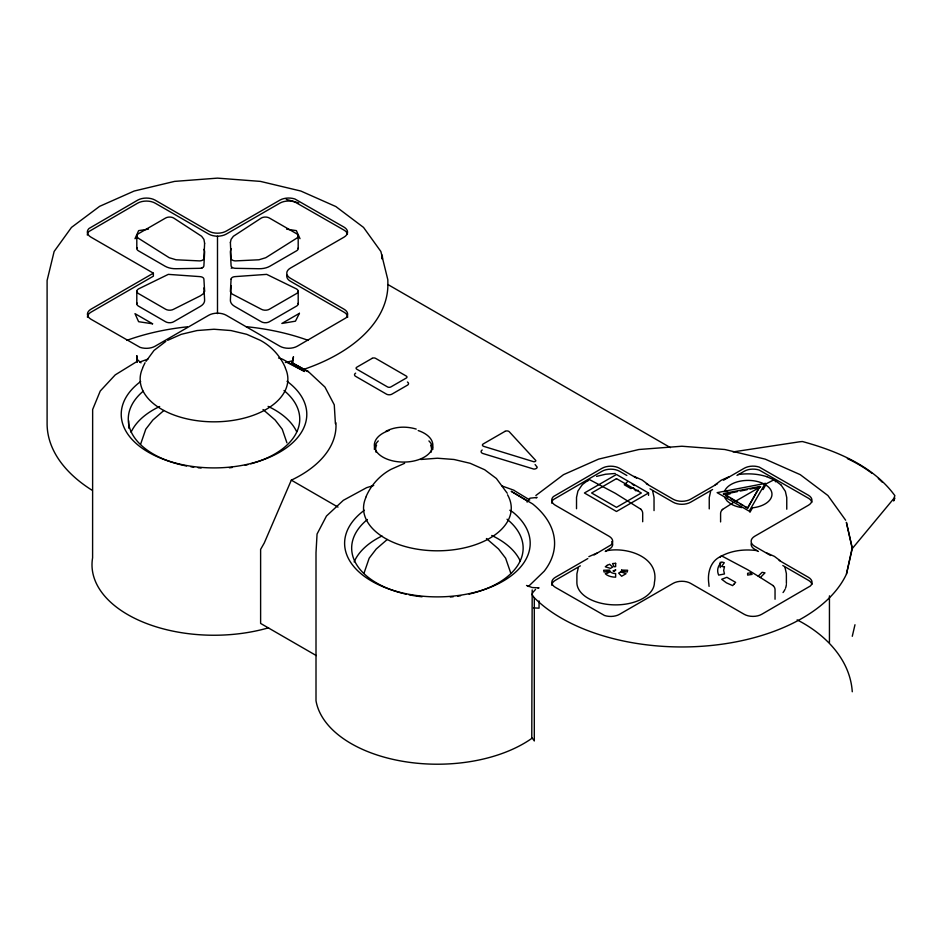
<?xml version="1.0" encoding="UTF-8"?>
<svg xmlns="http://www.w3.org/2000/svg" width="942" height="942" viewBox="0 0 942 942"><rect width="100%" height="100%" fill="white"/><g stroke="black" fill="none" stroke-linecap="round" stroke-linejoin="round"><path stroke-width="1.41" d="M292.42 363.624L293.457 356.759L292.15 363.294M578.282 567.755L576.904 573.866L576.881 582.509A38.763 22.372 0 0 0 615.644 604.882A38.763 22.372 0 0 0 654.407 582.509C659.683 556.616 625.924 546.384 606.036 550.905M710.633 491.347L709.244 497.612L709.244 508.88M727.648 491.418L724.845 490.652A23.974 13.836 0 0 1 750.927 480.502A23.974 13.836 0 0 1 771.969 493.997A23.974 13.836 0 0 1 751.751 507.903M846.469 574.043L852.274 548.585L846.387 522.351L852.192 547.808L846.469 574.043A170.396 98.38 0 0 1 704.121 646.118A170.396 98.38 0 0 1 534.302 597.77L532.195 594.838A9.149 7.442 8 0 1 532.76 592.565L535.539 589.421M852.274 636.297L854.983 624.746M140.629 444.153L145.774 429.199L152.84 420.038L163.873 410.5M364.024 573.136L369.182 558.182L376.235 549.009L387.268 539.472M142.654 367.698L145.044 362.741M366.049 496.67C370.995 485.095 379.956 475.274 391.06 469.316L404.636 463.299M852.274 548.585L893.675 498.683L894.9 495.692C873.222 465.972 836.837 450.935 802.407 441.527A36.644 21.16 0 0 0 796.661 442.245L733.064 451.913M894.9 498.082L893.675 500.967L893.675 498.683M335.894 422.711A122.001 70.438 0 0 1 291.325 480.149L264.266 542.992L260.616 549.386L260.616 623.427L316.276 655.573M747.724 507.55L759.876 486.496L723.409 493.514L747.724 508.15L745.24 506.749M747.724 508.15L759.876 486.496M765.234 483.399L749.196 511.165L717.133 492.654L765.234 483.399L765.234 485.789L763.044 489.581M749.926 512.295L752.116 508.515M146.022 361.339L154.005 350.448L165.851 341.369M527.108 502.121L529.934 498.188L537.105 497.435L536.104 497.871M582.191 484.765L577.917 491.076L576.528 497.341L576.516 508.727M527.732 501.274L511.2 491.3L532.595 503.899A117.185 67.647 0 0 1 544.17 571.229L528.415 586.466L527.555 585.842M532.195 589.928L531.771 738.422A122.001 70.438 0 0 1 402.081 761.195A122.001 70.438 0 0 1 316.006 700.742L316.006 552.648L317.054 534.043L326.462 516.039L343.347 500.308L366.615 487.673L373.715 485.471M627.266 481.974L624.275 484.765L630.857 488.557L633.448 487.803L635.544 490.723L638.441 490.382M535.845 495.516L563.516 474.662L598.535 459.143L638.935 449.499L681.878 446.237L724.81 449.499L765.21 459.143L800.241 474.662L827.9 495.516L845.645 520.22M582.462 484.506L588.479 479.984M715.178 484.789L721.207 480.255L729.167 476.699M720.842 556.392C710.15 561.22 707.171 573.454 708.879 584.028A38.763 22.372 0 0 0 709.091 586.36M758.228 576.186L762.113 572.312L764.998 572.854L760.347 577.505L747.63 569.698L722.22 556.216A4.251 2.449 60 0 0 720.689 556.51A4.251 2.461 60 0 0 720.347 557.193M482.21 450.017L481.845 450.264A3.956 2.284 0 0 0 482.657 453.432L533.831 469.092A3.356 1.931 0 0 0 537.187 467.161L535.091 464.547M355.664 373.162L355.346 373.362A3.992 2.308 0 0 0 355.346 376.176L386.762 394.309A3.992 2.308 0 0 0 391.625 394.309L407.709 385.019A3.992 2.308 0 0 0 407.709 382.216L407.403 382.016M722.326 509.563L733.17 502.687M735.29 501.368L760.712 486.684M137.073 361.422L115.23 374.881L100.241 391.036L92.646 409.511L92.599 557.841A122.001 70.438 0 0 0 144.809 622.815A122.001 70.438 0 0 0 268.564 627.808M137.508 237.231L135 238.679L138.615 230.625L148.389 229.165M153.369 273.18L91.056 309.164A12.399 7.159 0 0 0 91.056 319.291L140.111 347.374A12.399 7.159 0 0 0 155.077 346.232L208.724 315.264A12.399 7.159 0 0 1 226.268 315.264L279.821 346.185A12.399 7.159 0 0 0 297.354 346.185L346.008 317.854A12.399 7.159 0 0 0 344.042 309.212L290.395 278.243A12.399 7.159 0 0 1 290.395 268.117L343.936 237.207A12.399 7.159 0 0 0 343.936 227.081L294.881 198.986A12.399 7.159 0 0 0 279.915 200.128L226.268 231.096A12.399 7.159 0 0 1 208.724 231.096L155.183 200.175A12.399 7.159 0 0 0 137.638 200.175L88.984 228.506A12.399 7.159 0 0 0 90.962 237.149L153.369 273.18L153.369 276.171L91.056 312.143A12.399 7.159 0 0 0 87.429 317.207M201.411 268.246L202.589 267.563M231.226 268.246L232.403 267.563M648.543 492.984L616.48 511.494L584.417 492.984L616.48 474.474L648.543 492.984L648.543 495.374M587.82 558.571L555.439 577.269A12.399 7.159 0 0 0 555.439 587.396L604.493 615.479A12.399 7.159 0 0 0 619.459 614.349L673.106 583.369A12.399 7.159 0 0 1 690.651 583.369L744.192 614.29A12.399 7.159 0 0 0 761.737 614.29L810.391 585.971A12.399 7.159 0 0 0 808.413 577.316L779.152 560.431M594.037 554.979L611.04 544.923A12.399 7.159 0 0 0 609.074 536.281L555.333 505.253A12.399 7.159 0 0 1 553.366 496.611L602.02 468.292A12.399 7.159 0 0 1 619.553 468.292L636.592 478.124M717.474 483.717L690.651 499.201A12.399 7.159 0 0 1 673.106 499.201L646.33 483.741M723.562 480.196L744.286 468.233A12.399 7.159 0 0 1 759.264 467.091L808.318 495.186A12.399 7.159 0 0 1 808.318 505.312L754.766 536.222A12.399 7.159 0 0 0 754.766 546.348L770.615 555.497M580.343 565.871L555.439 580.248A12.399 7.159 0 0 0 551.8 585.312M605.247 551.494L611.04 547.914A12.399 7.159 0 0 0 611.758 541.591M712.588 489.522L690.651 502.192A12.399 7.159 0 0 1 673.106 502.192L649.98 488.839M736.974 475.439L744.286 471.212A12.399 7.159 0 0 1 759.264 470.082L808.318 498.165A12.399 7.159 0 0 1 811.839 502.298M588.844 556.663L596.816 553.119M764.951 484.447L773.417 480.079A4.251 2.449 -60 0 1 774.948 480.373A4.251 2.461 -60 0 1 775.407 481.786M167.664 340.333L181.241 334.328L197.043 330.548L213.999 329.241L230.967 330.548L246.769 334.328L260.345 340.333C271.449 346.291 280.41 356.123 285.355 367.698M385.749 431.389C395.016 426.42 406.273 426.102 416.211 429.081M721.007 556.298C732.005 550.258 744.981 549.021 757.25 550.634M147.941 359.102L139.734 362.046L140.323 362.27M538.094 588.149L539.059 587.867L532.195 587.537L526.519 585.465M285.332 362.529L292.15 360.904M596.569 476.381L605.6 474.226L615.279 473.485M723.409 494.42L737.433 491.618M740.235 491.053L747.253 489.652M750.056 489.098L759.876 487.132M420.791 459.484L437.406 458.224L454.009 459.484L470.164 463.299L484.671 469.74L496.375 478.489L507.255 493.255M738.387 474.485C747.866 473.284 757.568 473.708 766.706 476.652M730.015 494.02L727.024 494.126L727.742 497.258M533.572 607.908L539.059 608.167L539.059 600.914M286.603 229.165L296.377 230.625L300.003 238.679M278.561 357.995L282.624 359.243L304.643 371.501L286.58 362.234M502.098 486.001L514.191 490.335M766.835 476.699L774.63 480.161M634.107 476.428L642.079 479.984L648.096 484.506M766.47 552.848L774.43 556.392L780.459 560.926M797.132 619.883C824.909 634.048 850.084 659.07 852.274 691.758M291.985 362.694L308.269 371.643L292.067 362.87M587.949 480.915A4.251 2.461 60 0 1 588.326 480.102A4.251 2.449 60 0 1 589.857 479.796L615.279 493.278L640.949 509.292M760.347 577.505L773.311 585.712M725.411 495.539L727.883 496.94M730.368 498.342L737.798 502.545M740.282 503.946L742.755 505.348M91.904 490.134A170.396 98.38 0 0 1 47.1 423.653L47.1 280.481L54.13 251.479L71.474 227.411L99.64 206.333L134.164 191.038L174.553 181.394L217.496 178.132L260.439 181.394L300.839 191.038L335.858 206.557L363.53 227.411L380.862 251.479L387.821 279.703L387.892 284.531L670.421 447.638M626.854 475.486L619.553 471.271A12.399 7.159 0 0 0 602.02 471.271L553.366 499.59A12.399 7.159 0 0 0 551.706 503.169M758.428 551.447L754.766 549.339A12.399 7.159 0 0 1 751.245 543.334M782.814 565.53L808.413 580.307A12.399 7.159 0 0 1 811.945 584.44M291.325 480.149L337.99 507.102M529.757 499.978L514.638 490.794M509.81 510.234L512.778 512.059A92.787 53.576 0 0 1 498.377 583.687A92.787 53.576 0 0 1 373.527 582.168A92.787 53.576 0 0 1 364.366 510.258M774.795 480.255L780.824 484.789M486.425 538.518L498.565 549.009L505.618 558.182L510.776 573.136M263.03 409.546L275.17 420.038L282.223 429.199L286.91 442.799M140.982 362.87L137.379 359.597L136.826 355.64L137.273 362.352M308.058 371.325L324.943 387.056L334.269 404.836L335.399 423.676M781.095 485.036L785.369 491.347L786.758 497.612L786.758 509.21M724.845 497.823L727.236 501.156L731.051 504.029A23.974 13.836 0 0 0 741.801 507.608M532.195 738.022L534.302 740.954L534.302 597.77M785.004 567.484L786.382 573.596L786.393 583.428M652.653 491.076L654.031 497.341L654.042 510.599M203.967 287.875L204.614 300.109A14.789 8.537 0 0 1 200.293 306.409L173.611 321.799A5.617 3.238 0 0 1 165.674 321.799L138.45 306.091A5.617 3.238 0 0 1 136.99 302.959M829.443 595.862L829.443 642.574M775.042 599.253L775.042 589.739A4.251 2.461 60 0 0 774.583 587.631A4.251 2.449 60 0 0 773.052 585.571M720.595 521.927L720.595 513.59A4.251 2.461 -60 0 1 721.054 511.482A4.251 2.449 -60 0 1 722.585 509.422M720.23 562.174L720.23 567.614M642.691 521.75L642.691 513.319A4.251 2.461 60 0 0 642.232 511.212A4.251 2.449 60 0 0 640.701 509.151M382.428 256.483L382.428 259.038M382.087 255.011L382.087 258.85M298.19 235.995L298.19 248.535M298.19 291.255L298.19 303.795M217.496 236.265L217.496 313.604M136.802 235.995L136.802 248.535M136.802 291.255L136.802 303.795M136.826 357.089L136.826 359.985M128.689 420.78L128.689 428.127M131.068 432.237A85.734 49.49 0 0 1 159.669 406.497M268.093 406.379A85.734 49.49 0 0 1 296.683 431.707M287.027 381.274A92.787 53.576 0 0 1 277.042 453.644A92.787 53.576 0 0 1 151.309 453.82A92.787 53.576 0 0 1 140.688 381.498M284.013 390.53A85.734 49.49 0 0 1 250.76 463.817M247.97 464.547A85.734 49.49 0 0 1 245.203 465.207M232.285 467.456A85.734 49.49 0 0 1 229.365 467.797M201.105 468.033A85.734 49.49 0 0 1 198.15 467.75M193.734 467.197A85.734 49.49 0 0 1 190.826 466.761M186.54 465.996A85.734 49.49 0 0 1 183.737 465.419M182.359 465.101A85.734 49.49 0 0 1 143.196 391.201M285.355 368.145A73.865 42.649 0 0 1 213.999 421.828A73.865 42.649 0 0 1 142.654 368.145M507.043 519.219A85.734 49.49 0 0 1 469.045 594.084M460.579 595.733A85.734 49.49 0 0 1 457.671 596.18M453.255 596.722A85.734 49.49 0 0 1 450.3 597.016M422.04 596.781A85.734 49.49 0 0 1 409.005 594.779M406.19 594.178A85.734 49.49 0 0 1 403.435 593.531M402.081 593.177A85.734 49.49 0 0 1 367.392 519.513M354.145 561.938A85.734 49.49 0 0 1 381.981 535.998M491.736 535.468A85.734 49.49 0 0 1 520.337 561.22M507.526 494.762A73.865 42.649 0 0 1 439.537 550.787A73.865 42.649 0 0 1 366.049 497.129M374.339 449.369A29.249 16.885 0 0 1 378.26 440.927M428.928 440.927A29.249 16.885 0 0 1 432.849 449.369M418.213 430.565A29.249 16.885 0 0 1 425.996 456.046A29.249 16.885 0 0 1 381.18 456.046A29.249 16.885 0 0 1 388.964 430.565M376.023 452.184A27.989 16.155 0 0 1 376.553 445.189M430.624 445.189A27.989 16.155 0 0 1 431.153 452.184M387.892 284.531A170.396 98.38 0 0 1 302.7 369.723M126.675 340.415A170.396 98.38 0 0 1 187.399 326.827M246.18 326.686A170.396 98.38 0 0 1 308.317 340.415M286.262 199.421A170.396 98.38 0 0 1 298.708 202.942M847.376 458.601A151.898 87.7 0 0 1 871.774 473.155M878.333 478.501A151.898 87.7 0 0 1 882.313 482.222M786.346 584.593A38.763 22.372 0 0 1 785.546 588.091M785.075 589.221A38.763 22.372 0 0 1 783.038 592.542M632.235 484.176A23.974 13.836 0 0 1 634.296 485.542M286.863 275.229A12.399 7.159 0 0 0 290.395 281.234L344.042 312.202A12.399 7.159 0 0 1 347.669 317.266M347.468 234.193A12.399 7.159 0 0 0 343.936 230.06L294.881 201.977A12.399 7.159 0 0 0 279.915 203.107L226.268 234.087A12.399 7.159 0 0 1 208.724 234.087L155.183 203.166A12.399 7.159 0 0 0 137.638 203.166L88.984 231.485A12.399 7.159 0 0 0 87.323 235.064M231.414 248.818A14.789 8.537 0 0 0 230.39 252.22L231.096 265.809A4.474 2.579 0 0 0 235.429 268.317L258.968 268.729A14.789 8.537 0 0 0 269.871 266.233L296.542 250.831A5.617 3.238 0 0 0 298.143 248.111M203.919 249.359A14.789 8.537 0 0 1 204.614 252.22L203.896 265.809A4.474 2.579 0 0 1 199.563 268.317L176.024 268.729A14.789 8.537 0 0 1 165.121 266.233L138.45 250.831A5.617 3.238 0 0 1 136.99 247.699M231.273 285.885A4.474 2.579 0 0 0 231.096 286.521L230.39 300.109A14.789 8.537 0 0 0 234.711 306.409L261.381 321.799A5.617 3.238 0 0 0 269.33 321.799L296.542 306.091A5.617 3.238 0 0 0 298.143 303.371M230.39 242.483L231.096 258.391A4.474 2.579 0 0 0 235.429 260.899L258.968 259.78L265.785 257.708L296.542 238.291A5.617 3.238 0 0 0 296.542 233.698L269.33 217.991A5.617 3.238 0 0 0 261.381 217.991L233.392 236.265L231.084 239.374L230.39 242.483M204.614 291.16L203.178 293.857L200.293 295.87L173.611 309.27A5.617 3.238 0 0 1 165.674 309.27L138.45 293.551A5.617 3.238 0 0 1 138.45 288.959L168.312 274.369L199.563 276.595A4.474 2.579 0 0 1 203.896 279.103L204.614 291.16M204.614 243.283L203.896 258.391A4.474 2.579 0 0 1 199.563 260.899L176.024 259.78L169.207 257.708L138.45 238.291A5.617 3.238 0 0 1 138.45 233.698L165.674 217.991A5.617 3.238 0 0 1 173.611 217.991L201.612 236.265L203.919 239.374L204.614 243.283M231.096 279.103L230.39 291.525L231.826 293.857L261.381 309.27A5.617 3.238 0 0 0 269.33 309.27L296.542 293.551A5.617 3.238 0 0 0 296.542 288.959L266.68 274.369L235.429 276.595A4.474 2.579 0 0 0 231.096 279.103M621.638 570.098L621.437 570.993L627.231 572.041L627.631 570.251L621.638 570.098M724.48 566.801L723.656 570.381L724.48 573.961L718.699 575.103A29.967 17.297 0 0 1 721.69 561.974L724.28 562.715L721.584 566.472L724.48 566.801M299.426 313.321L295.447 321.175L281.846 323.471L299.426 313.321M734.148 583.981L732.652 585.606L726.447 582.851L721.69 579.271L726.871 577.305L735.643 582.368L734.148 583.981M615.644 569.969L614.149 571.523L613.054 570.899L615.644 569.969M607.166 565.365L605.259 566.79L610.451 568.367L612.653 567.096L609.651 564.258L607.166 565.365M620.837 571.829L618.647 573.101L621.638 576.245L626.03 573.713L620.837 571.829M372.137 358.349L356.794 367.203A2.437 1.413 0 0 0 356.794 369.193L387.468 386.903A2.437 1.413 0 0 0 390.918 386.903L406.273 378.048A2.437 1.413 0 0 0 406.273 376.058L375.587 358.349A2.437 1.413 0 0 0 372.137 358.349M504.994 431.365L483.175 443.965A2.638 1.531 0 0 0 483.799 446.39L533.831 461.757A2.025 1.166 0 0 0 535.857 460.591L509.233 431.707A2.673 1.543 0 0 0 504.994 431.365M616.48 478.63L591.611 492.984L616.48 507.338L641.349 492.984L616.48 478.63M607.861 572.771L605.259 573.713A11.987 6.924 0 0 0 615.644 577.175L615.644 573.56A5.993 3.462 0 0 1 610.451 571.829L607.861 572.771M750.633 572.818L747.63 573.289L747.63 575.091L752.128 574.396L750.633 572.818M606.966 571.511L604.069 572.041L603.657 570.251L609.651 570.098L609.851 570.993L606.966 571.511M615.644 563.328L612.547 563.563L614.09 566.754L615.644 566.637L615.644 563.328M98.863 407.709L98.863 407.709M152.58 323.801L138.615 321.705L135 313.651L152.58 323.801"/></g></svg>
